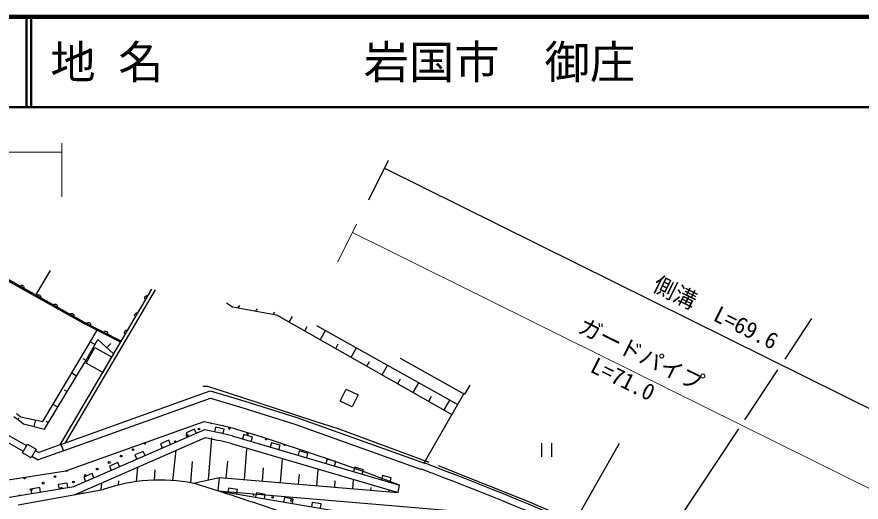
# Model space of a CAD drawing. Units: millimetres, scale not verified. Extents: x 40000 to 680000, y 20000 to 380000.
# Drawn here: x 366669 to 460019, y 326294 to 380000 of the extents above; entities that cross this region are included whole.
import ezdxf
from ezdxf.enums import TextEntityAlignment as Align

# ---------------------------------------------------------------- set-up
doc = ezdxf.new("R2010")
doc.units = ezdxf.units.MM
doc.header["$LTSCALE"] = 1000
for name, color, linetype, lineweight in [('M-BGD', 7, 'Continuous', 25), ('M-BMK-ROW', 30, 'Continuous', 25), ('M-STR-HTXT', 7, 'Continuous', 13), ('M-STR-STRC', 7, 'Continuous', 25), ('M-TTL', 2, 'Continuous', 140), ('M-TTL-LINE', 7, 'Continuous', 50)]:
    doc.layers.add(name, color=color, linetype=linetype, lineweight=lineweight)
doc.layers.add('M-TTL-TXT', color=7, linetype='Continuous')
doc.styles.add('ＭＳ ゴシック', font='')
doc.styles.get('ＭＳ ゴシック').set_extended_font_data('MS Gothic')

# ---------------------------------------------------------------- blocks, each defined once
blk = doc.blocks.new('BUHIN8')
at = {"color": 7, "linetype": 'Continuous', "lineweight": 25}
blk.add_lwpolyline([(-250, 1), (-230, 58), (-200, 107), (-152, 162), (-97, 192), (-38, 209), (39, 209), (98, 191), (153, 161), (202, 106), (231, 57), (250, -1)], dxfattribs=at)
blk = doc.blocks.new('BUHIN9')
at = {"color": 7, "linetype": 'Continuous', "lineweight": 25}
blk.add_lwpolyline([(-15, 250), (44, 233), (94, 206), (152, 162), (185, 109), (206, 51), (211, -26), (197, -86), (170, -143), (118, -194), (71, -227), (15, -250)], dxfattribs=at)
blk = doc.blocks.new('BUHIN10')
at = {"color": 7, "linetype": 'Continuous', "lineweight": 25}
blk.add_lwpolyline([(-4, 250), (54, 231), (103, 202), (159, 155), (190, 101), (208, 42), (209, -35), (193, -94), (164, -150), (110, -199), (61, -230), (4, -250)], dxfattribs=at)
blk = doc.blocks.new('BUHIN88')
at = {"color": 7, "linetype": 'Continuous', "lineweight": 25}
blk.add_lwpolyline([(120, -485), (606, -365), (365, 606), (-120, 485)], dxfattribs=at)
blk = doc.blocks.new('BUHIN90')
at = {"color": 7, "linetype": 'Continuous', "lineweight": 25}
blk.add_lwpolyline([(404, -295), (699, 109), (-109, 699), (-404, 295)], dxfattribs=at)
blk = doc.blocks.new('BUHIN91')
at = {"color": 7, "linetype": 'Continuous', "lineweight": 25}
blk.add_lwpolyline([(320, -385), (704, -65), (65, 704), (-320, 385)], dxfattribs=at)
blk = doc.blocks.new('BUHIN114')
at = {"color": 7, "linetype": 'Continuous', "lineweight": 25}
blk.add_lwpolyline([(177, -468), (644, -291), (291, 644), (-177, 468)], dxfattribs=at)
blk = doc.blocks.new('BUHIN166')
at = {"color": 7, "linetype": 'Continuous', "lineweight": 25}
for p, q in [((356, 877), (-939, 120)), ((-358, -874), (937, -117))]:
    blk.add_line(p, q, dxfattribs=at)

msp = doc.modelspace()

# ---------------------------------------------------------------- linework, layer by layer
at = {"layer": 'M-BGD'}
for p, q in [((374068, 346051), (360330, 353776)), ((374139, 346183), (360783, 353694)), ((360783, 353694), (374139, 346183)), ((368746, 349216), (370374, 351943)), ((371464, 332650), (381596, 349880)), ((372052, 332859), (382014, 349802)), ((389849, 348340), (390527, 347892)), ((390527, 347892), (395360, 347021)), ((391149, 347780), (391335, 348062)), ((393088, 347430), (393267, 347702)), ((395027, 347081), (395199, 347341)), ((395360, 347021), (414773, 336006)), ((396779, 346216), (397142, 346855)), ((378134, 343992), (374068, 346051)), ((378202, 344126), (374139, 346183)), ((398493, 345243), (398769, 345729)), ((415398, 337099), (399846, 345806)), ((374549, 343612), (375528, 345312)), ((400207, 344271), (400781, 345283)), ((369545, 335217), (374549, 343612)), ((374340, 342006), (375636, 344301)), ((375290, 343722), (374786, 344023)), ((375636, 344301), (377362, 342720)), ((376621, 343399), (377046, 343863)), ((401920, 343299), (402210, 343809)), ((374334, 341680), (375295, 343394)), ((375295, 343394), (377123, 342368)), ((403634, 342326), (404219, 343358)), ((369713, 334371), (374340, 342006)), ((374314, 341963), (374011, 342144)), ((376162, 340655), (374334, 341680)), ((377123, 342368), (376162, 340655)), ((405347, 341354), (405643, 341875)), ((409038, 342240), (416171, 338239)), ((407061, 340382), (407658, 341433)), ((373272, 340244), (372733, 340565)), ((408775, 339409), (409076, 339940)), ((410488, 338437), (411096, 339508)), ((416764, 339243), (416171, 338239)), ((357581, 338277), (367738, 332551)), ((371542, 332677), (388040, 338594)), ((372230, 338524), (371952, 338690)), ((388040, 338594), (391885, 337462)), ((402431, 337482), (403081, 338806)), ((403081, 338806), (404403, 338157)), ((404403, 338157), (403753, 336833)), ((411696, 330631), (416079, 338291)), ((412202, 337465), (412509, 338005)), ((357227, 337650), (367377, 331928)), ((371188, 336804), (370674, 337111)), ((371795, 331971), (388063, 337805)), ((388063, 337805), (391666, 336744)), ((391885, 337462), (397627, 335653)), ((403753, 336833), (402431, 337482)), ((413916, 336492), (414534, 337583)), ((366634, 336120), (367114, 335745)), ((391666, 336744), (397394, 334940)), ((366347, 335768), (366801, 335451)), ((366786, 335461), (366908, 335636)), ((366801, 335451), (367400, 334943)), ((367114, 335745), (369545, 335217)), ((368572, 334653), (368754, 335389)), ((370141, 335088), (369893, 335236)), ((372083, 329751), (387362, 335210)), ((387362, 335210), (389389, 334761)), ((397627, 335653), (411738, 330618)), ((367400, 334943), (369713, 334371)), ((372976, 328021), (387444, 334337)), ((387444, 334337), (389199, 333948)), ((397394, 334940), (411295, 329933)), ((373022, 327120), (387530, 333453)), ((387530, 333453), (389007, 333126)), ((387845, 328754), (388240, 333393)), ((390459, 333635), (408984, 328187)), ((367283, 331765), (367834, 332717)), ((367834, 332717), (368786, 332167)), ((371541, 332677), (369078, 331794)), ((371542, 332677), (371810, 331976)), ((390238, 332821), (408822, 327355)), ((428230, 323924), (433296, 332830)), ((368236, 331214), (367283, 331765)), ((368786, 332167), (368236, 331214)), ((368698, 332014), (369078, 331794)), ((371809, 331976), (369004, 330970)), ((383896, 328688), (384274, 332032)), ((391819, 328800), (392103, 332143)), ((368322, 331364), (369004, 330970)), ((385886, 328429), (386085, 330779)), ((389818, 328970), (389977, 330838)), ((395819, 328460), (396037, 331017)), ((359482, 327791), (372083, 329751)), ((379890, 328560), (380028, 330178)), ((381889, 328724), (381970, 329871)), ((393819, 328630), (393944, 330105)), ((399820, 328120), (399971, 329890)), ((377920, 328183), (377960, 328653)), ((386193, 328375), (389062, 329034)), ((388935, 327539), (389062, 329034)), ((389062, 329034), (408822, 327355)), ((397820, 328290), (397912, 329371)), ((401820, 327950), (401879, 328638)), ((403821, 327780), (403904, 328763)), ((358132, 325559), (372976, 328020)), ((366816, 326013), (376210, 327687)), ((375987, 327648), (376055, 328444)), ((389094, 327478), (386193, 328375)), ((405821, 327610), (405846, 327905)), ((408822, 327355), (408984, 328187)), ((374010, 327296), (374020, 327412)), ((388932, 327528), (408178, 324265)), ((388935, 327539), (416778, 325173)), ((407821, 327440), (407838, 327636))]:
    msp.add_line(p, q, dxfattribs=at)
msp.add_lwpolyline([(389495, 333882), (389603, 334370), (388626, 334587), (388518, 334099)], dxfattribs=at)
for centre in [(386808, 334385), (385491, 333667), (378189, 331393), (379506, 332111), (376872, 330674), (375555, 329956), (370886, 329118), (372921, 328519), (374238, 329238), (368253, 327681), (369569, 328400), (394952, 326822), (397044, 326468)]:
    msp.add_circle(centre, 99.5, dxfattribs=at)
for centre, radius, start, end in [((388125, 335104), 99.5, 205.35085, 309.65839), ((309597, 10260), 334167, 75.96071, 76.18552), ((390160, 334505), 99.5, 126.93354, 25.21178), ((303112, 48140), 299392, 69.29097, 72.9969), ((309597, 10260), 333332, 75.96071, 76.18387), ((392195, 333906), 99.5, 128.52634, 16.68064), ((394230, 333308), 99.5, 151.90388, 353.3031), ((380822, 332829), 99.5, 174.90825, 44.41632), ((382858, 332231), 99.5, 96.58609, 130.58595), ((384174, 332949), 99.5, 2.24067, 224.93137), ((309597, 10260), 332488, 75.96369, 76.18219), ((396265, 332709), 99.5, 187.77049, 315.90775), ((303933, 50357), 300277, 68.7345, 68.96861), ((372203, 329836), 99.5, 223.5061, 355.81847), ((303933, 50357), 299527, 68.73386, 68.99069), ((291761, 10733), 341632, 61.74411, 69.24239), ((367534, 328998), 99.5, 165.51681, 32.28345), ((382467, 309647), 19094, 78.7475, 109.12867), ((291761, 10733), 340882, 61.74406, 69.24295), ((371605, 327801), 99.5, 4.68614, 194.13845), ((366936, 326963), 99.5, 42.95493, 155.86967), ((272895, -31816), 377617, 68.77225, 72.07823), ((392861, 327177), 99.5, 180.69963, 349.87837)]:
    msp.add_arc(centre, radius, start, end, dxfattribs=at)
at = {"layer": 'M-BMK-ROW'}
for p, q in [((387214, 339132), (387739, 339124)), ((387739, 339124), (391497, 337901)), ((391497, 337901), (399514, 335293)), ((399514, 335293), (402280, 334393)), ((402280, 334393), (412218, 330733)), ((413257, 330345), (423258, 326369)), ((423258, 326369), (428364, 324136))]:
    msp.add_line(p, q, dxfattribs=at)
at = {"layer": 'M-STR-HTXT'}
for p, q in [((371628, 360095), (371628, 366039)), ((154469, 365039), (371628, 365039)), ((402163, 352876), (404229, 357040)), ((403785, 356145), (467459, 324561))]:
    msp.add_line(p, q, dxfattribs=at)
at = {"layer": 'M-STR-STRC'}
for p, q in [((405571, 359746), (407752, 364144)), ((407308, 363248), (470983, 331665)), ((454536, 346603), (451571, 342124)), ((450783, 340934), (447126, 335410)), ((446464, 334411), (420548, 295268))]:
    msp.add_line(p, q, dxfattribs=at)
at = {"layer": 'M-TTL'}
msp.add_line((680000, 380000), (40000, 380000), dxfattribs=at)
at = {"layer": 'M-TTL-LINE'}
for p, q in [((367750, 380000), (367750, 370000)), ((368250, 380000), (368250, 370000)), ((40000, 370000), (680000, 370000))]:
    msp.add_line(p, q, dxfattribs=at)

# ---------------------------------------------------------------- block references
at = {"layer": 'M-BGD', "rotation": 59.6873}
for name, p in [('BUHIN10', (367220, 350074)), ('BUHIN10', (369059, 349040)), ('BUHIN8', (381027, 348922)), ('BUHIN10', (370898, 348006)), ('BUHIN10', (372737, 346972)), ('BUHIN8', (379897, 347003)), ('BUHIN9', (374586, 345957)), ('BUHIN8', (378767, 345085)), ('BUHIN9', (376469, 345004)), ('BUHIN90', (386032, 333720)), ('BUHIN90', (383207, 332487)), ('BUHIN88', (392095, 333154)), ('BUHIN166', (425254, 332068)), ('BUHIN88', (395166, 332251)), ('BUHIN90', (380382, 331254)), ('BUHIN88', (398236, 331348)), ('BUHIN90', (377558, 330020)), ('BUHIN88', (401307, 330445)), ('BUHIN90', (374733, 328787)), ('BUHIN88', (404378, 329542)), ('BUHIN91', (371827, 327830)), ('BUHIN88', (407449, 328638)), ('BUHIN91', (368786, 327326)), ('BUHIN114', (390476, 327266)), ('BUHIN114', (393564, 326743)), ('BUHIN114', (396652, 326219)), ('BUHIN114', (399740, 325695))]:
    msp.add_blockref(name, p, dxfattribs=at)

# ---------------------------------------------------------------- texts
at = {"layer": 'M-STR-HTXT', "style": 'ＭＳ ゴシック'}
for s, p in [('ガードパイプ', (428334, 344676)), ('L=71.0', (429689, 340273))]:
    msp.add_text(s, height=1833, rotation=333.618, dxfattribs=at).set_placement(p, align=Align.BOTTOM_LEFT)
at = {"layer": 'M-STR-STRC', "style": 'ＭＳ ゴシック'}
msp.add_text('側溝\u3000L=69.6', height=1833, rotation=333.618, dxfattribs=at).set_placement((436568, 349293), align=Align.BOTTOM_LEFT)
at = {"layer": 'M-TTL-TXT', "style": 'ＭＳ ゴシック'}
for s, p in [('地 名', (370380, 375000)), ('岩国市\u3000御庄', (405024, 375000))]:
    msp.add_text(s, height=3666, dxfattribs=at).set_placement(p, align=Align.MIDDLE_LEFT)

doc.saveas('drawing.dxf')
